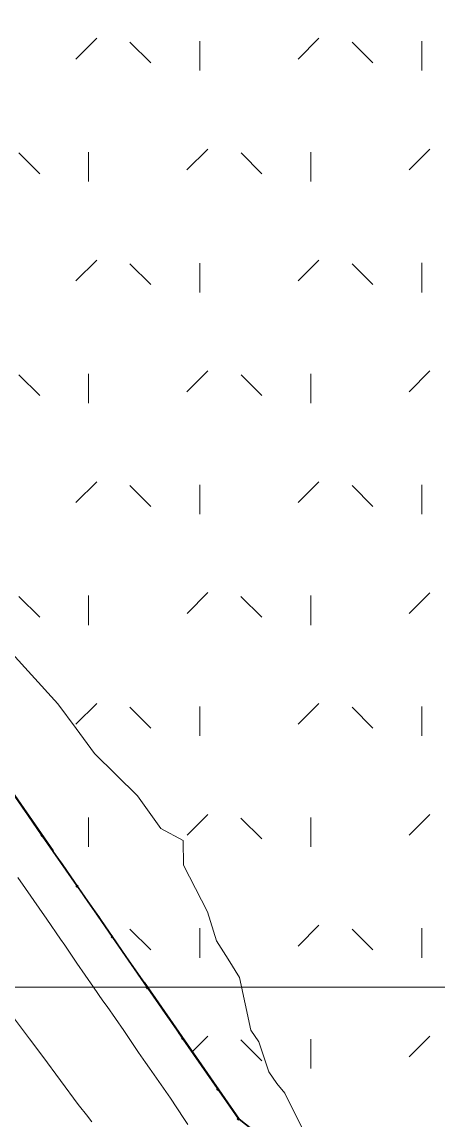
# Model space of a CAD drawing. Header units: metres. Extents: x -207 to 292, y -187 to 169.
# Drawn here: x -144.16 to -130.71, y -85.38 to -49.81 of the extents above; entities that cross this region are included whole.
import ezdxf

# ---------------------------------------------------------------- set-up
doc = ezdxf.new("R2010")
doc.units = ezdxf.units.M
doc.linetypes.add('IMPORT-IMPORT-LÍMITE2 _2_', pattern=[36.83, 6.35, -2.54, 0, -2.54, 25.4, 0, 0, 0])
for name, color, linetype, lineweight in [('A-GLAZ-CWMG', 7, 'Continuous', 9), ('ACHURADO', 7, 'Continuous', 9), ('C-TOPO', 7, 'Continuous', 9), ('C-TOPO-MAJR', 7, 'Continuous', 35), ('grilla', 7, 'Continuous', 9), ('linea propiedad', 7, 'IMPORT-IMPORT-LÍMITE2 _2_', 35)]:
    doc.layers.add(name, color=color, linetype=linetype, lineweight=lineweight)
doc.layers.add('PR10-ARQ-PL-001-Emplazamiento-C-1_dwg', color=7, linetype='Continuous', lineweight=9, true_color=0x767676)

# ---------------------------------------------------------------- blocks, each defined once
blk = doc.blocks.new('PR10-ARQ-PL-001-Emplazamiento-C-1_dwg_Quad Corner Mullion - 50x50 mm-517351-PLANTA EMPLAZAMIENTO-674653-PLANTA EMPLAZAMIENTO ACTUALIZADO')
at = {"layer": 'A-GLAZ-CWMG', "flags": 128}
blk.add_lwpolyline([(0.025, 0.025), (-0.025, 0.025), (-0.025, -0.025), (0.025, -0.025)], close=True, dxfattribs=at)
blk = doc.blocks.new('PR10-ARQ-PL-001-Emplazamiento-C-1_dwg_Quad Corner Mullion - 50x50 mm-517358-PLANTA EMPLAZAMIENTO-674658-PLANTA EMPLAZAMIENTO ACTUALIZADO')
at = {"layer": 'A-GLAZ-CWMG', "flags": 128}
blk.add_lwpolyline([(0.025, 0.025), (0.025, -0.025), (-0.025, -0.025), (-0.025, 0.025)], close=True, dxfattribs=at)
blk = doc.blocks.new('PR10-ARQ-PL-001-Emplazamiento-C-1_dwg_Circular Mullion - 5mm-517344-PLANTA EMPLAZAMIENTO-674655-PLANTA EMPLAZAMIENTO ACTUALIZADO')
at = {"layer": 'A-GLAZ-CWMG', "flags": 128}
for points in [[(-84.442, 139.656), (-83.711, 141.464), (-83.713, 141.465), (-83.716, 141.466), (-84.446, 139.658), (-84.444, 139.657)], [(-84.444, 139.657), (-83.713, 141.465)]]:
    blk.add_lwpolyline(points, close=True, dxfattribs=at)
blk = doc.blocks.new('PR10-ARQ-PL-001-Emplazamiento-C-1_dwg_Circular Mullion - 5mm-522029-PLANTA EMPLAZAMIENTO-674664-PLANTA EMPLAZAMIENTO ACTUALIZADO')
at = {"layer": 'A-GLAZ-CWMG', "flags": 128}
for points in [[(-137.178, -85.324), (-137.815, -84.403), (-137.817, -84.404), (-137.819, -84.405), (-137.182, -85.327), (-137.18, -85.325)], [(-137.18, -85.325), (-137.817, -84.404)]]:
    blk.add_lwpolyline(points, close=True, dxfattribs=at)
blk = doc.blocks.new('PR10-ARQ-PL-001-Emplazamiento-C-1_dwg_Rectangular Mullion - 50 x 50 mm-517346-PLANTA EMPLAZAMIENTO-674657-PLANTA EMPLAZAMIENTO ACTUALIZADO')
at = {"layer": 'A-GLAZ-CWMG', "flags": 128}
blk.add_lwpolyline([(0.025, 0.025), (-0.025, 0.025), (-0.025, -0.025), (0.025, -0.025)], close=True, dxfattribs=at)
blk = doc.blocks.new('PR10-ARQ-PL-001-Emplazamiento-C-1_dwg_Rectangular Mullion - 50 x 50 mm-517357-PLANTA EMPLAZAMIENTO-674659-PLANTA EMPLAZAMIENTO ACTUALIZADO')
at = {"layer": 'A-GLAZ-CWMG', "flags": 128}
blk.add_lwpolyline([(0.025, 0.025), (0.025, -0.025), (-0.025, -0.025), (-0.025, 0.025)], close=True, dxfattribs=at)
blk = doc.blocks.new('PR10-ARQ-PL-001-Emplazamiento-C-1_dwg-674643-PLANTA EMPLAZAMIENTO ACTUALIZADO')
at = {"layer": 'ACHURADO'}
h = blk.add_hatch(dxfattribs=at)
h.set_pattern_fill('FP_1', color=256, style=0, pattern_type=2)
h.set_pattern_definition([(90, (-655750.258, -5498481.082), (-3.592, 3.592), [0.9525, -6.232]), (45, (-655750.258, -5498481.082), (-3.5921024484, 3.5921024484), [0.9525, -4.127]), (135, (-655750.258, -5498481.082), (-3.5921024484, -3.5921024484), [0.9525, -4.127])])
h.paths.add_polyline_path([(-94.086, -119.165), (-91.032, -70.423), (-99.695, -67.022), (-98.719, -64.566), (-118.96, -56.618), (-118.649, -55.835), (-118.855, -55.514), (-118.616, -54.913), (-118.277, -54.897), (-110.01, -34.083), (-113.235, -35.26), (-115.933, -41.843), (-119.856, -51.176), (-122.923, -49.89), (-125.331, -55.633), (-128.913, -54.131), (-126.505, -48.389), (-126.632, -48.335), (-127.862, -43.679), (-150.258, -47.708), (-150.258, -66.405), (-137.14, -85.351), (-95.256, -118.246)])
h.paths.add_polyline_path([(-120.421, -79.818), (-121.52, -78.705), (-122.585, -79.569), (-128.379, -76.931), (-126.546, -73.14), (-128.84, -72.278), (-126.416, -65.824), (-128.27, -65.134), (-127.165, -62.164), (-125.301, -62.857), (-123.251, -57.4), (-110.3, -62.621), (-115.401, -75.566), (-118.287, -74.464), (-118.635, -75.467), (-117.3, -76.959), (-119.206, -78.705)])
h.paths.add_polyline_path([(-126.458, -61.942), (-126.573, -61.936), (-126.796, -61.889), (-126.902, -61.848), (-127.004, -61.796), (-127.109, -61.727), (-127.189, -61.662), (-127.27, -61.581), (-127.341, -61.492), (-127.404, -61.397), (-127.456, -61.295), (-127.497, -61.188), (-127.526, -61.078), (-127.544, -60.965), (-127.55, -60.851), (-127.544, -60.737), (-127.526, -60.624), (-127.497, -60.514), (-127.456, -60.407), (-127.404, -60.305), (-127.341, -60.209), (-127.27, -60.121), (-127.189, -60.04), (-127.1, -59.968), (-127.004, -59.906), (-126.902, -59.854), (-126.685, -59.783), (-126.546, -59.764), (-126.458, -59.759), (-126.344, -59.765), (-126.232, -59.783), (-126.121, -59.813), (-126.015, -59.854), (-125.913, -59.906), (-125.817, -59.968), (-125.728, -60.04), (-125.647, -60.121), (-125.575, -60.209), (-125.513, -60.305), (-125.461, -60.407), (-125.42, -60.514), (-125.391, -60.624), (-125.373, -60.737), (-125.367, -60.851), (-125.373, -60.965), (-125.391, -61.078), (-125.42, -61.188), (-125.461, -61.295), (-125.513, -61.397), (-125.575, -61.492), (-125.647, -61.581), (-125.728, -61.662), (-125.817, -61.734), (-125.913, -61.796), (-126.076, -61.872), (-126.121, -61.889), (-126.232, -61.918), (-126.344, -61.936)])
h.paths.add_polyline_path([(-121.416, -57.963), (-121.431, -57.961), (-121.431, -57.927), (-121.403, -57.939)])
h.paths.add_polyline_path([(-121.487, -57.935), (-121.502, -57.933), (-121.502, -57.9), (-121.473, -57.911)])
h.paths.add_polyline_path([(-121.548, -57.91), (-121.563, -57.909), (-121.563, -57.875), (-121.535, -57.887)])
h.paths.add_polyline_path([(-121.62, -57.882), (-121.634, -57.88), (-121.634, -57.847), (-121.606, -57.859)])
h.paths.add_polyline_path([(-119.491, -57.024), (-120.384, -56.639), (-120.449, -56.79), (-120.881, -56.604), (-120.724, -56.241), (-120.293, -56.427), (-120.354, -56.569), (-119.461, -56.955)])
h.paths.add_polyline_path([(-120.572, -56.638), (-120.511, -56.617), (-120.487, -56.595), (-120.6, -56.543), (-120.607, -56.511), (-120.588, -56.484), (-120.567, -56.477), (-120.457, -56.525), (-120.467, -56.461), (-120.507, -56.411), (-120.567, -56.387), (-120.631, -56.395), (-120.682, -56.434), (-120.707, -56.494), (-120.7, -56.558), (-120.663, -56.61), (-120.604, -56.637)])
at = {"layer": 'C-TOPO', "flags": 128}
for points in [[(-144.373, -74.929), (-144.056, -75.387), (-144.05, -75.396), (-144.031, -75.422), (-143.403, -76.331), (-143.081, -76.796), (-143.065, -76.819), (-143.055, -76.833), (-142.865, -77.108), (-142.34, -77.867), (-142.326, -77.887), (-142.314, -77.904), (-142.03, -78.316), (-141.756, -78.711), (-141.748, -78.723), (-141.731, -78.747), (-141.113, -79.64), (-140.952, -79.873), (-140.722, -80.206), (-140.696, -80.243), (-140.209, -80.948), (-140.183, -80.984), (-139.786, -81.558), (-139.605, -81.82), (-139.124, -82.515), (-139.098, -82.553), (-138.949, -82.769), (-138.447, -83.494), (-138.421, -83.531), (-138.305, -83.7), (-137.748, -84.505), (-137.733, -84.526), (-137.722, -84.542), (-137.572, -84.759), (-137.161, -85.352), (-137.139, -85.384)], [(-136.878, -85.556), (-137.14, -85.351), (-137.564, -84.738), (-137.72, -84.513), (-138.296, -83.68), (-138.417, -83.506), (-138.936, -82.756), (-139.091, -82.532), (-139.589, -81.813), (-139.777, -81.542), (-140.187, -80.95), (-140.691, -80.221), (-140.93, -79.876), (-141.097, -79.636), (-141.736, -78.713), (-142.019, -78.304), (-142.313, -77.879), (-142.857, -77.094), (-143.053, -76.81), (-143.387, -76.329), (-144.037, -75.39), (-144.362, -74.92)], [(-137.139, -85.384), (-137.161, -85.352), (-137.572, -84.759), (-137.722, -84.542), (-137.733, -84.526), (-137.748, -84.505), (-138.305, -83.7), (-138.421, -83.531), (-138.447, -83.494), (-138.949, -82.769), (-139.098, -82.553), (-139.124, -82.515), (-139.605, -81.82), (-139.786, -81.558), (-140.183, -80.984), (-140.209, -80.948), (-140.696, -80.243), (-140.722, -80.206), (-140.952, -79.873), (-141.113, -79.64), (-141.731, -78.747), (-141.748, -78.723), (-141.756, -78.711), (-142.03, -78.316), (-142.314, -77.904), (-142.326, -77.887), (-142.34, -77.867), (-142.865, -77.108), (-143.055, -76.833), (-143.065, -76.819), (-143.081, -76.796), (-143.403, -76.331), (-144.031, -75.422), (-144.05, -75.396), (-144.056, -75.387), (-144.373, -74.929)], [(-144.362, -74.92), (-144.037, -75.39), (-143.387, -76.329), (-143.053, -76.81), (-142.857, -77.094), (-142.313, -77.879), (-142.019, -78.304), (-141.736, -78.713), (-141.097, -79.636), (-140.93, -79.876), (-140.691, -80.221), (-140.187, -80.95), (-139.777, -81.542), (-139.589, -81.813), (-139.091, -82.532), (-138.936, -82.756), (-138.417, -83.506), (-138.296, -83.68), (-137.72, -84.513), (-137.564, -84.738), (-137.14, -85.351), (-136.878, -85.556)]]:
    blk.add_lwpolyline(points, dxfattribs=at)
at = {"layer": 'C-TOPO-MAJR', "color": 1, "lineweight": 9, "true_color": 0xff0000, "flags": 128}
for points in [[(-144.599, -70.138), (-143.006, -71.896), (-142.413, -72.7), (-141.82, -73.503), (-140.426, -74.881), (-139.675, -75.94), (-138.949, -76.321), (-138.934, -77.127), (-138.164, -78.64), (-137.866, -79.578), (-137.496, -80.172), (-137.125, -80.765), (-136.757, -82.473), (-136.498, -82.851), (-136.179, -83.823), (-135.92, -84.201), (-135.663, -84.509), (-135.055, -85.737)], [(-138.796, -85.522), (-138.928, -85.33), (-139.362, -84.674), (-140.038, -83.702), (-140.17, -83.522), (-140.39, -83.195), (-140.873, -82.486), (-141.409, -81.707), (-141.545, -81.522), (-141.85, -81.076), (-142.384, -80.299), (-142.78, -79.712), (-142.919, -79.522), (-143.358, -78.879), (-143.607, -78.522), (-144.045, -77.879), (-144.294, -77.522)], [(-141.906, -85.443), (-141.977, -85.343), (-142.032, -85.272), (-142.341, -84.874), (-142.915, -84.099), (-143.49, -83.324), (-143.925, -82.755), (-144.5, -81.979)]]:
    blk.add_lwpolyline(points, dxfattribs=at)
at = {"layer": 'grilla'}
blk.add_line((240.531, -81.082), (-203.992, -81.082), dxfattribs=at)
at = {"layer": 'linea propiedad', "flags": 128}
blk.add_lwpolyline([(143.795, -0.255), (151.813, 17.148), (-83.704, 141.488), (-161.771, -49.779), (-137.14, -85.351), (-83.167, -127.74), (-59.701, -140.481)], dxfattribs=at)
for p, rotation in [((19.55, -82.298), 56.67787414858783), ((19.55, -82.298), 56.67787414858783), ((19.55, -82.298), 56.67787414858783), ((20.688, -83.943), 56.67787414858769), ((20.688, -83.943), 56.67787414858769), ((20.688, -83.943), 56.67787414858769), ((21.826, -85.588), 56.67787414858739), ((21.826, -85.588), 56.67787414858739), ((21.826, -85.588), 56.67787414858739), ((22.964, -87.232), 56.67787414858783), ((22.964, -87.232), 56.67787414858783), ((22.964, -87.232), 56.67787414858783), ((24.102, -88.877), 56.67787414858783), ((24.102, -88.877), 56.67787414858783), ((24.102, -88.877), 56.67787414858783), ((25.24, -90.522), 56.67787414858783), ((25.24, -90.522), 56.67787414858783), ((25.24, -90.522), 56.67787414858783)]:
    blk.add_blockref('PR10-ARQ-PL-001-Emplazamiento-C-1_dwg_Circular Mullion - 5mm-517344-PLANTA EMPLAZAMIENTO-674655-PLANTA EMPLAZAMIENTO ACTUALIZADO', p, dxfattribs=dict(rotation=rotation))
at = {"extrusion": (0, 0, -1), "rotation": 235.3221258514123}
for name, p in [('PR10-ARQ-PL-001-Emplazamiento-C-1_dwg_Rectangular Mullion - 50 x 50 mm-517346-PLANTA EMPLAZAMIENTO-674657-PLANTA EMPLAZAMIENTO ACTUALIZADO', (143.521, -76.16)), ('PR10-ARQ-PL-001-Emplazamiento-C-1_dwg_Rectangular Mullion - 50 x 50 mm-517357-PLANTA EMPLAZAMIENTO-674659-PLANTA EMPLAZAMIENTO ACTUALIZADO', (143.521, -76.16)), ('PR10-ARQ-PL-001-Emplazamiento-C-1_dwg_Rectangular Mullion - 50 x 50 mm-517346-PLANTA EMPLAZAMIENTO-674657-PLANTA EMPLAZAMIENTO ACTUALIZADO', (142.383, -77.804)), ('PR10-ARQ-PL-001-Emplazamiento-C-1_dwg_Rectangular Mullion - 50 x 50 mm-517357-PLANTA EMPLAZAMIENTO-674659-PLANTA EMPLAZAMIENTO ACTUALIZADO', (142.383, -77.804)), ('PR10-ARQ-PL-001-Emplazamiento-C-1_dwg_Rectangular Mullion - 50 x 50 mm-517346-PLANTA EMPLAZAMIENTO-674657-PLANTA EMPLAZAMIENTO ACTUALIZADO', (141.245, -79.449)), ('PR10-ARQ-PL-001-Emplazamiento-C-1_dwg_Rectangular Mullion - 50 x 50 mm-517357-PLANTA EMPLAZAMIENTO-674659-PLANTA EMPLAZAMIENTO ACTUALIZADO', (141.245, -79.449)), ('PR10-ARQ-PL-001-Emplazamiento-C-1_dwg_Rectangular Mullion - 50 x 50 mm-517346-PLANTA EMPLAZAMIENTO-674657-PLANTA EMPLAZAMIENTO ACTUALIZADO', (140.107, -81.094)), ('PR10-ARQ-PL-001-Emplazamiento-C-1_dwg_Rectangular Mullion - 50 x 50 mm-517357-PLANTA EMPLAZAMIENTO-674659-PLANTA EMPLAZAMIENTO ACTUALIZADO', (140.107, -81.094)), ('PR10-ARQ-PL-001-Emplazamiento-C-1_dwg_Rectangular Mullion - 50 x 50 mm-517346-PLANTA EMPLAZAMIENTO-674657-PLANTA EMPLAZAMIENTO ACTUALIZADO', (138.97, -82.739)), ('PR10-ARQ-PL-001-Emplazamiento-C-1_dwg_Rectangular Mullion - 50 x 50 mm-517357-PLANTA EMPLAZAMIENTO-674659-PLANTA EMPLAZAMIENTO ACTUALIZADO', (138.97, -82.739)), ('PR10-ARQ-PL-001-Emplazamiento-C-1_dwg_Rectangular Mullion - 50 x 50 mm-517346-PLANTA EMPLAZAMIENTO-674657-PLANTA EMPLAZAMIENTO ACTUALIZADO', (137.832, -84.383)), ('PR10-ARQ-PL-001-Emplazamiento-C-1_dwg_Rectangular Mullion - 50 x 50 mm-517357-PLANTA EMPLAZAMIENTO-674659-PLANTA EMPLAZAMIENTO ACTUALIZADO', (137.832, -84.383)), ('PR10-ARQ-PL-001-Emplazamiento-C-1_dwg_Quad Corner Mullion - 50x50 mm-517351-PLANTA EMPLAZAMIENTO-674653-PLANTA EMPLAZAMIENTO ACTUALIZADO', (137.166, -85.346)), ('PR10-ARQ-PL-001-Emplazamiento-C-1_dwg_Quad Corner Mullion - 50x50 mm-517358-PLANTA EMPLAZAMIENTO-674658-PLANTA EMPLAZAMIENTO ACTUALIZADO', (137.166, -85.346))]:
    blk.add_blockref(name, p, dxfattribs=at)
blk.add_blockref('PR10-ARQ-PL-001-Emplazamiento-C-1_dwg_Circular Mullion - 5mm-522029-PLANTA EMPLAZAMIENTO-674664-PLANTA EMPLAZAMIENTO ACTUALIZADO', (0, 0))
blk.add_blockref('PR10-ARQ-PL-001-Emplazamiento-C-1_dwg_Circular Mullion - 5mm-522029-PLANTA EMPLAZAMIENTO-674664-PLANTA EMPLAZAMIENTO ACTUALIZADO', (0, 0))
blk.add_blockref('PR10-ARQ-PL-001-Emplazamiento-C-1_dwg_Circular Mullion - 5mm-522029-PLANTA EMPLAZAMIENTO-674664-PLANTA EMPLAZAMIENTO ACTUALIZADO', (0, 0))
blk = doc.blocks.new('Quad Corner Mullion - 50x50 mm-517351-PLANTA EMPLAZAMIENTO ACTUALIZADO')
at = {"layer": 'A-GLAZ-CWMG'}
for p, q in [((0.025, 0.025), (-0.025, 0.025)), ((-0.025, 0.025), (-0.025, -0.025)), ((0.025, -0.025), (0.025, 0.025)), ((-0.025, -0.025), (0.025, -0.025))]:
    blk.add_line(p, q, dxfattribs=at)
blk = doc.blocks.new('Quad Corner Mullion - 50x50 mm-517358-PLANTA EMPLAZAMIENTO ACTUALIZADO')
at = {"layer": 'A-GLAZ-CWMG'}
for p, q in [((-0.025, -0.025), (-0.025, 0.025)), ((-0.025, 0.025), (0.025, 0.025)), ((0.025, 0.025), (0.025, -0.025)), ((0.025, -0.025), (-0.025, -0.025))]:
    blk.add_line(p, q, dxfattribs=at)
blk = doc.blocks.new('Circular Mullion - 5mm-517344-PLANTA EMPLAZAMIENTO ACTUALIZADO')
at = {"layer": 'A-GLAZ-CWMG'}
for p, q in [((-83.716, 141.466), (-84.446, 139.658)), ((-84.444, 139.657), (-83.713, 141.465)), ((-83.713, 141.465), (-84.444, 139.657)), ((-84.442, 139.656), (-83.711, 141.464)), ((-83.713, 141.465), (-83.716, 141.466)), ((-83.711, 141.464), (-83.713, 141.465)), ((-84.446, 139.658), (-84.444, 139.657)), ((-84.444, 139.657), (-84.442, 139.656))]:
    blk.add_line(p, q, dxfattribs=at)
blk = doc.blocks.new('Circular Mullion - 5mm-522029-PLANTA EMPLAZAMIENTO ACTUALIZADO')
at = {"layer": 'A-GLAZ-CWMG'}
for p, q in [((-137.817, -84.404), (-137.819, -84.405)), ((-137.819, -84.405), (-137.182, -85.327)), ((-137.815, -84.403), (-137.817, -84.404)), ((-137.18, -85.325), (-137.817, -84.404)), ((-137.817, -84.404), (-137.18, -85.325)), ((-137.178, -85.324), (-137.815, -84.403)), ((-137.182, -85.327), (-137.18, -85.325)), ((-137.18, -85.325), (-137.178, -85.324))]:
    blk.add_line(p, q, dxfattribs=at)
blk = doc.blocks.new('Rectangular Mullion - 50 x 50 mm-517346-PLANTA EMPLAZAMIENTO ACTUALIZADO')
at = {"layer": 'A-GLAZ-CWMG'}
for p, q in [((0.025, 0.025), (-0.025, 0.025)), ((-0.025, 0.025), (-0.025, -0.025)), ((0.025, -0.025), (0.025, 0.025)), ((-0.025, -0.025), (0.025, -0.025))]:
    blk.add_line(p, q, dxfattribs=at)
blk = doc.blocks.new('Rectangular Mullion - 50 x 50 mm-517357-PLANTA EMPLAZAMIENTO ACTUALIZADO')
at = {"layer": 'A-GLAZ-CWMG'}
for p, q in [((-0.025, -0.025), (-0.025, 0.025)), ((-0.025, 0.025), (0.025, 0.025)), ((0.025, 0.025), (0.025, -0.025)), ((0.025, -0.025), (-0.025, -0.025))]:
    blk.add_line(p, q, dxfattribs=at)

msp = doc.modelspace()

# ---------------------------------------------------------------- linework, layer by layer
at = {"layer": 'C-TOPO'}
for p, q in [((-144.373, -74.929), (-144.056, -75.387)), ((-144.056, -75.387), (-144.373, -74.929)), ((-144.037, -75.39), (-144.362, -74.92)), ((-144.362, -74.92), (-144.037, -75.39)), ((-144.056, -75.387), (-144.05, -75.396)), ((-144.05, -75.396), (-144.056, -75.387)), ((-144.05, -75.396), (-144.031, -75.422)), ((-144.031, -75.422), (-144.05, -75.396)), ((-143.387, -76.329), (-144.037, -75.39)), ((-144.037, -75.39), (-143.387, -76.329)), ((-144.031, -75.422), (-143.403, -76.331)), ((-143.403, -76.331), (-144.031, -75.422)), ((-143.403, -76.331), (-143.081, -76.796)), ((-143.081, -76.796), (-143.403, -76.331)), ((-143.053, -76.81), (-143.387, -76.329)), ((-143.387, -76.329), (-143.053, -76.81)), ((-143.081, -76.796), (-143.065, -76.819)), ((-143.065, -76.819), (-143.081, -76.796)), ((-143.065, -76.819), (-143.055, -76.833)), ((-143.055, -76.833), (-143.065, -76.819)), ((-143.055, -76.833), (-142.865, -77.108)), ((-142.865, -77.108), (-143.055, -76.833)), ((-142.857, -77.094), (-143.053, -76.81)), ((-143.053, -76.81), (-142.857, -77.094)), ((-142.865, -77.108), (-142.34, -77.867)), ((-142.34, -77.867), (-142.865, -77.108)), ((-142.313, -77.879), (-142.857, -77.094)), ((-142.857, -77.094), (-142.313, -77.879)), ((-142.34, -77.867), (-142.326, -77.887)), ((-142.326, -77.887), (-142.34, -77.867)), ((-142.326, -77.887), (-142.314, -77.904)), ((-142.314, -77.904), (-142.326, -77.887)), ((-142.314, -77.904), (-142.03, -78.316)), ((-142.03, -78.316), (-142.314, -77.904)), ((-142.019, -78.304), (-142.313, -77.879)), ((-142.313, -77.879), (-142.019, -78.304)), ((-142.03, -78.316), (-141.756, -78.711)), ((-141.756, -78.711), (-142.03, -78.316)), ((-141.736, -78.713), (-142.019, -78.304)), ((-142.019, -78.304), (-141.736, -78.713)), ((-141.756, -78.711), (-141.748, -78.723)), ((-141.748, -78.723), (-141.756, -78.711)), ((-141.748, -78.723), (-141.731, -78.747)), ((-141.731, -78.747), (-141.748, -78.723)), ((-141.097, -79.636), (-141.736, -78.713)), ((-141.736, -78.713), (-141.097, -79.636)), ((-141.731, -78.747), (-141.113, -79.64)), ((-141.113, -79.64), (-141.731, -78.747)), ((-141.113, -79.64), (-140.952, -79.873)), ((-140.952, -79.873), (-141.113, -79.64)), ((-140.93, -79.876), (-141.097, -79.636)), ((-141.097, -79.636), (-140.93, -79.876)), ((-140.952, -79.873), (-140.722, -80.206)), ((-140.722, -80.206), (-140.952, -79.873)), ((-140.691, -80.221), (-140.93, -79.876)), ((-140.93, -79.876), (-140.691, -80.221)), ((-140.722, -80.206), (-140.696, -80.243)), ((-140.696, -80.243), (-140.722, -80.206)), ((-140.696, -80.243), (-140.209, -80.948)), ((-140.209, -80.948), (-140.696, -80.243)), ((-140.187, -80.95), (-140.691, -80.221)), ((-140.691, -80.221), (-140.187, -80.95)), ((-140.209, -80.948), (-140.183, -80.984)), ((-140.183, -80.984), (-140.209, -80.948)), ((-139.777, -81.542), (-140.187, -80.95)), ((-140.187, -80.95), (-139.777, -81.542)), ((-140.183, -80.984), (-139.786, -81.558)), ((-139.786, -81.558), (-140.183, -80.984)), ((-139.786, -81.558), (-139.605, -81.82)), ((-139.605, -81.82), (-139.786, -81.558)), ((-139.589, -81.813), (-139.777, -81.542)), ((-139.777, -81.542), (-139.589, -81.813)), ((-139.605, -81.82), (-139.124, -82.515)), ((-139.124, -82.515), (-139.605, -81.82)), ((-139.091, -82.532), (-139.589, -81.813)), ((-139.589, -81.813), (-139.091, -82.532)), ((-139.124, -82.515), (-139.098, -82.553)), ((-139.098, -82.553), (-139.124, -82.515)), ((-138.936, -82.756), (-139.091, -82.532)), ((-139.091, -82.532), (-138.936, -82.756)), ((-139.098, -82.553), (-138.949, -82.769)), ((-138.949, -82.769), (-139.098, -82.553)), ((-138.949, -82.769), (-138.447, -83.494)), ((-138.447, -83.494), (-138.949, -82.769)), ((-138.417, -83.506), (-138.936, -82.756)), ((-138.936, -82.756), (-138.417, -83.506)), ((-138.447, -83.494), (-138.421, -83.531)), ((-138.421, -83.531), (-138.447, -83.494)), ((-138.421, -83.531), (-138.305, -83.7)), ((-138.305, -83.7), (-138.421, -83.531)), ((-138.296, -83.68), (-138.417, -83.506)), ((-138.417, -83.506), (-138.296, -83.68)), ((-138.305, -83.7), (-137.748, -84.505)), ((-137.748, -84.505), (-138.305, -83.7)), ((-137.72, -84.513), (-138.296, -83.68)), ((-138.296, -83.68), (-137.72, -84.513)), ((-137.748, -84.505), (-137.733, -84.526)), ((-137.733, -84.526), (-137.748, -84.505)), ((-137.733, -84.526), (-137.722, -84.542)), ((-137.722, -84.542), (-137.733, -84.526)), ((-137.722, -84.542), (-137.572, -84.759)), ((-137.572, -84.759), (-137.722, -84.542)), ((-137.564, -84.738), (-137.72, -84.513)), ((-137.72, -84.513), (-137.564, -84.738)), ((-137.572, -84.759), (-137.161, -85.352)), ((-137.161, -85.352), (-137.572, -84.759)), ((-137.14, -85.351), (-137.564, -84.738)), ((-137.564, -84.738), (-137.14, -85.351)), ((-137.161, -85.352), (-137.139, -85.384)), ((-137.139, -85.384), (-137.161, -85.352)), ((-136.878, -85.556), (-137.14, -85.351)), ((-137.14, -85.351), (-136.878, -85.556))]:
    msp.add_line(p, q, dxfattribs=at)
at = {"layer": 'C-TOPO-MAJR', "color": 1, "lineweight": 9, "true_color": 0xff0000, "flags": 128}
for points in [[(-144.599, -70.138), (-143.006, -71.896), (-142.413, -72.7), (-141.82, -73.503), (-140.426, -74.881), (-139.675, -75.94), (-138.949, -76.321), (-138.934, -77.127), (-138.164, -78.64), (-137.866, -79.578), (-137.496, -80.172), (-137.125, -80.765), (-136.757, -82.473), (-136.498, -82.851), (-136.179, -83.823), (-135.92, -84.201), (-135.663, -84.509), (-135.055, -85.737)], [(-138.796, -85.522), (-138.928, -85.33), (-139.362, -84.674), (-140.038, -83.702), (-140.17, -83.522), (-140.39, -83.195), (-140.873, -82.486), (-141.409, -81.707), (-141.545, -81.522), (-141.85, -81.076), (-142.384, -80.299), (-142.78, -79.712), (-142.919, -79.522), (-143.358, -78.879), (-143.607, -78.522), (-144.045, -77.879), (-144.294, -77.522)], [(-144.5, -81.979), (-143.925, -82.755), (-143.49, -83.324), (-142.915, -84.099), (-142.341, -84.874), (-142.032, -85.272), (-141.977, -85.343), (-141.906, -85.443)]]:
    msp.add_lwpolyline(points, dxfattribs=at)

# ---------------------------------------------------------------- block references
at = {"layer": 'A-GLAZ-CWMG'}
for p, rotation in [((19.55, -82.298), 56.67787414858783), ((19.55, -82.298), 56.67787414858783), ((19.55, -82.298), 56.67787414858783), ((20.688, -83.943), 56.67787414858769), ((20.688, -83.943), 56.67787414858769), ((20.688, -83.943), 56.67787414858769), ((21.826, -85.588), 56.67787414858741), ((21.826, -85.588), 56.67787414858741), ((21.826, -85.588), 56.67787414858741), ((22.964, -87.232), 56.67787414858783), ((22.964, -87.232), 56.67787414858783), ((22.964, -87.232), 56.67787414858783), ((24.102, -88.877), 56.67787414858783), ((24.102, -88.877), 56.67787414858783), ((24.102, -88.877), 56.67787414858783), ((25.24, -90.522), 56.67787414858783), ((25.24, -90.522), 56.67787414858783), ((25.24, -90.522), 56.67787414858783)]:
    msp.add_blockref('Circular Mullion - 5mm-517344-PLANTA EMPLAZAMIENTO ACTUALIZADO', p, dxfattribs=dict(at, rotation=rotation))
at = {"layer": 'A-GLAZ-CWMG', "extrusion": (0, 0, -1), "rotation": 235.3221258514124}
for name, p in [('Rectangular Mullion - 50 x 50 mm-517346-PLANTA EMPLAZAMIENTO ACTUALIZADO', (143.521, -76.16)), ('Rectangular Mullion - 50 x 50 mm-517357-PLANTA EMPLAZAMIENTO ACTUALIZADO', (143.521, -76.16)), ('Rectangular Mullion - 50 x 50 mm-517346-PLANTA EMPLAZAMIENTO ACTUALIZADO', (142.383, -77.804)), ('Rectangular Mullion - 50 x 50 mm-517357-PLANTA EMPLAZAMIENTO ACTUALIZADO', (142.383, -77.804)), ('Rectangular Mullion - 50 x 50 mm-517346-PLANTA EMPLAZAMIENTO ACTUALIZADO', (141.245, -79.449)), ('Rectangular Mullion - 50 x 50 mm-517357-PLANTA EMPLAZAMIENTO ACTUALIZADO', (141.245, -79.449)), ('Rectangular Mullion - 50 x 50 mm-517346-PLANTA EMPLAZAMIENTO ACTUALIZADO', (140.107, -81.094)), ('Rectangular Mullion - 50 x 50 mm-517357-PLANTA EMPLAZAMIENTO ACTUALIZADO', (140.107, -81.094)), ('Rectangular Mullion - 50 x 50 mm-517346-PLANTA EMPLAZAMIENTO ACTUALIZADO', (138.97, -82.739)), ('Rectangular Mullion - 50 x 50 mm-517357-PLANTA EMPLAZAMIENTO ACTUALIZADO', (138.97, -82.739)), ('Rectangular Mullion - 50 x 50 mm-517346-PLANTA EMPLAZAMIENTO ACTUALIZADO', (137.832, -84.383)), ('Rectangular Mullion - 50 x 50 mm-517357-PLANTA EMPLAZAMIENTO ACTUALIZADO', (137.832, -84.383)), ('Quad Corner Mullion - 50x50 mm-517351-PLANTA EMPLAZAMIENTO ACTUALIZADO', (137.166, -85.346)), ('Quad Corner Mullion - 50x50 mm-517358-PLANTA EMPLAZAMIENTO ACTUALIZADO', (137.166, -85.346))]:
    msp.add_blockref(name, p, dxfattribs=at)
at = {"layer": 'A-GLAZ-CWMG'}
msp.add_blockref('Circular Mullion - 5mm-522029-PLANTA EMPLAZAMIENTO ACTUALIZADO', (0, 0), dxfattribs=at)
msp.add_blockref('Circular Mullion - 5mm-522029-PLANTA EMPLAZAMIENTO ACTUALIZADO', (0, 0), dxfattribs=at)
msp.add_blockref('Circular Mullion - 5mm-522029-PLANTA EMPLAZAMIENTO ACTUALIZADO', (0, 0), dxfattribs=at)
at = {"layer": 'PR10-ARQ-PL-001-Emplazamiento-C-1_dwg', "color": 7}
msp.add_blockref('PR10-ARQ-PL-001-Emplazamiento-C-1_dwg-674643-PLANTA EMPLAZAMIENTO ACTUALIZADO', (0, 0), dxfattribs=at)

doc.saveas('drawing.dxf')
